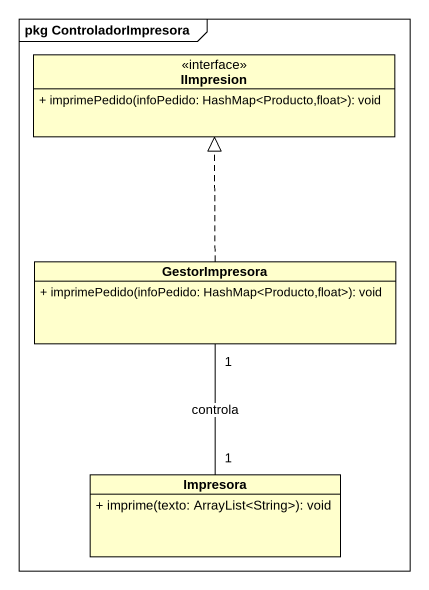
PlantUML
@startuml
mainframe pkg ControladorImpresora
hide circle
hide empty members
skinparam classAttributeIconSize 0
class IImpresion <<interface>> {
  + imprimePedido(infoPedido: HashMap<Producto,float>): void
}
class GestorImpresora {
  + imprimePedido(infoPedido: HashMap<Producto,float>): void
}
class Impresora {
  + imprime(texto: ArrayList<String>): void
}
GestorImpresora .up.|> IImpresion
GestorImpresora "1" -- "1" Impresora : controla
@enduml
